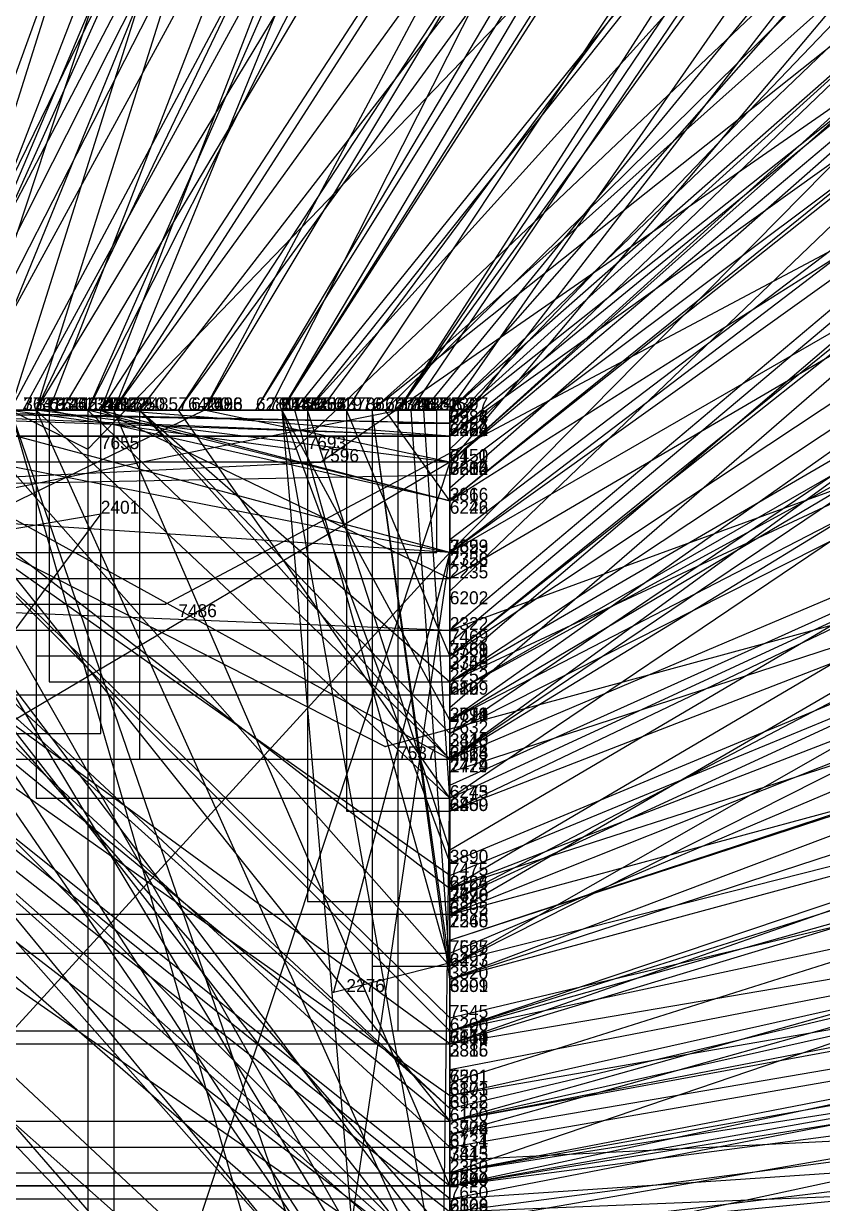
# Model space of a CAD drawing. Extents: x -0.07 to 1.1, y -0.07 to 1.1.
# Drawn here: x 0.967 to 1.0288, y 0.9386 to 1.0299 of the extents above; entities that cross this region are included whole.
import ezdxf

# ---------------------------------------------------------------- set-up
doc = ezdxf.new("R2010")
doc.units = 0
for name, color, linetype in [('Clients', 3, 'CONTINUOUS'), ('Facilities', 3, 'CONTINUOUS'), ('Facilities_lines', 3, 'CONTINUOUS'), ('Min_max_boxes', 1, 'CONTINUOUS'), ('Normals', 1, 'CONTINUOUS'), ('Source_points', 5, 'CONTINUOUS'), ('Text', 3, 'CONTINUOUS')]:
    doc.layers.add(name, color=color, linetype=linetype)

msp = doc.modelspace()

# ---------------------------------------------------------------- linework, layer by layer
at = {"layer": 'Clients', "color": 5}
for p in [(0.968, 1, 0.72), (0.968, 1, 0.699), (0.969, 1, 0.596), (0.97, 1, 0.508), (0.972, 1, 0.179), (0.972, 1, 0.638), (0.973, 1, 0.827), (0.974, 1, 0.236), (0.974, 1, 0.17), (0.974, 1, 0.994), (0.979, 1, 0.663), (0.981, 1, 0.886), (0.981, 1, 0.822), (0.985, 1, 0.525), (0.985, 1, 0.897), (0.986, 1, 0.763), (0.987, 1, 0.471), (0.987, 1, 0.749), (0.988, 1, 0.144), (0.989, 1, 0.271), (0.989, 1, 0.809), (0.99, 1, 0.537), (0.992, 1, 0.386), (0.994, 1, 0.687), (0.994, 1, 0.649), (0.995, 1, 0.776), (0.996, 1, 0.355), (0.996, 1, 0.93), (0.996, 1, 0.9), (0.997, 1, 0.323), (0.998, 1, 0.602), (0.999, 1, 0.911), (1, 1, 0.141), (1, 0.999, 0.251), (1, 0.999, 0.866), (1, 0.998, 0.066), (1, 0.998, 0.559), (0.972, 0.997, 1), (0.988, 0.997, 1), (1, 0.997, 0.716), (0.99, 0.996, 1), (1, 0.996, 0.462), (1, 0.996, 0.592), (1, 0.996, 0.877), (1, 0.995, 0.983), (1, 0.993, 0.015), (1, 0.993, 0.702), (0.973, 0.992), (1, 0.99, 0.872), (1, 0.989, 0.306), (1, 0.989, 0.955), (1, 0.987, 0.021), (1, 0.986, 0.566), (0.978, 0.985, 1), (1, 0.983, 0.22), (1, 0.983, 0.986), (1, 0.982, 0.316), (1, 0.981, 0.198), (1, 0.981, 0.377), (1, 0.981, 0.358), (1, 0.981, 0.856), (1, 0.98, 0.352), (1, 0.979, 0.059), (1, 0.979, 0.145), (1, 0.979, 0.75), (1, 0.978, 0.752), (1, 0.978, 0.459), (1, 0.977, 0.341), (1, 0.976, 0.129), (1, 0.976, 0.331), (1, 0.976, 0.926), (1, 0.975, 0.146), (1, 0.975, 0.401), (0.995, 0.974, 1), (1, 0.973, 0.143), (1, 0.973, 0.499), (1, 0.973, 0.605), (1, 0.972, 0.826), (1, 0.971, 0.672), (1, 0.97, 0.727), (1, 0.969, 0.044), (1, 0.969, 0.377), (1, 0.965, 0.958), (1, 0.963, 0.033), (1, 0.963, 0.356), (1, 0.963, 0.786), (1, 0.962, 0.134), (1, 0.962, 0.361), (1, 0.961, 0.177), (1, 0.961, 0.716), (1, 0.961, 0.93), (1, 0.959, 0.859), (1, 0.959, 0.818), (1, 0.958, 0.647), (1, 0.956, 0.488), (1, 0.956, 0.322), (0.991, 0.955), (1, 0.953, 0.848), (1, 0.952, 0.518), (1, 0.952, 0.765), (1, 0.952, 0.564), (1, 0.952, 0.691), (1, 0.951, 0.016), (1, 0.949, 0.925), (1, 0.948, 0.47), (1, 0.947, 0.321), (1, 0.947, 0.741), (1, 0.945, 0.322), (1, 0.945, 0.437), (1, 0.945, 0.526), (1, 0.944, 0.454), (1, 0.944, 0.72), (1, 0.943, 0.862), (1, 0.942, 0.387), (1, 0.941, 0.033), (1, 0.941, 0.042), (1, 0.941, 0.233), (1, 0.941, 0.553), (1, 0.94, 0.086), (1, 0.94, 0.848), (1, 0.94, 0.764), (1, 0.939, 0.015)]:
    msp.add_point(p, dxfattribs=at)
at = {"layer": 'Facilities', "color": 3}
for p in [(0.968, 1, 0.301), (0.973, 1, 0.055), (0.976, 1, 0.084), (0.979, 1, 0.788), (0.987, 1, 0.899), (1, 1, 0.358), (1, 1, 0.527), (1, 0.999, 0.134), (1, 0.998, 0.138), (1, 0.996, 0.944), (1, 0.996, 0.879), (1, 0.994, 0.455), (1, 0.993, 0.624), (1, 0.989, 0.057), (1, 0.989, 0.031), (1, 0.981, 0.354), (1, 0.973, 0.061), (1, 0.97, 0.59), (1, 0.966, 0.351), (1, 0.964, 0.713), (1, 0.957, 0.192), (1, 0.957, 0.625), (1, 0.956, 0.701), (1, 0.951, 0.276), (1, 0.951, 0.501), (1, 0.949, 0.737), (1, 0.946, 0.524), (1, 0.945, 0.463), (1, 0.94, 0.035), (1, 0.939, 0.475)]:
    msp.add_point(p, dxfattribs=at)
at = {"layer": 'Facilities_lines', "color": 3}
for p, q in [((0.973, 1, 0.055), (0.795, 1, 0.017)), ((1, 0.989, 0.031), (0.833, 1, 0.033)), ((0.882, 0.977, 1), (0.996, 1, 0.93)), ((1, 0.932, 0.37), (0.902, 1, 0.45)), ((0.904, 1, 0.73), (1, 0.915, 0.79)), ((0.911, 1, 0.866), (1, 0.917, 0.855)), ((0.912, 1, 0.836), (1, 0.908, 0.832)), ((1, 0.933, 0.673), (0.913, 1, 0.712)), ((1, 0.927, 0.514), (0.916, 1, 0.427)), ((0.987, 1, 0.899), (0.917, 1, 0.971)), ((0.918, 1, 0.149), (1, 0.906, 0.174)), ((0.921, 1, 0.369), (1, 0.938, 0.367)), ((1, 0.939, 0.475), (0.924, 1, 0.484)), ((0.924, 1, 0.35), (1, 0.932, 0.438)), ((1, 0.933, 0.673), (0.924, 1, 0.623)), ((0.925, 1, 0.845), (1, 0.947, 0.741)), ((0.925, 1, 0.845), (1, 0.94, 0.764)), ((0.93, 1, 0.365), (1, 0.921, 0.295)), ((1, 0.951, 0.501), (0.933, 1, 0.475)), ((1, 0.945, 0.463), (0.933, 1, 0.513)), ((1, 0.933, 0.673), (0.933, 1, 0.584)), ((1, 0.92, 0.172), (0.934, 1, 0.21)), ((0.968, 1, 0.301), (0.936, 1, 0.424)), ((0.937, 1, 0.945), (0.999, 1, 0.911)), ((0.938, 1, 0.788), (1, 0.943, 0.862)), ((0.968, 1, 0.301), (0.939, 1, 0.102)), ((1, 0.946, 0.524), (0.94, 1, 0.609)), ((1, 0.998, 0.138), (0.942, 1, 0.058)), ((1, 0.946, 0.524), (0.942, 1, 0.554)), ((0.944, 1, 0.969), (0.986, 1, 0.763)), ((0.944, 1, 0.969), (0.995, 0.974, 1)), ((0.944, 1, 0.969), (1, 0.936, 0.964)), ((0.944, 1, 0.969), (0.973, 1, 0.827)), ((0.944, 1, 0.969), (1, 0.989, 0.955)), ((1, 0.92, 0.172), (0.945, 1, 0.24)), ((1, 0.999, 0.134), (0.946, 1, 0.093)), ((1, 0.932, 0.098), (0.947, 1, 0.161)), ((1, 0.92, 0.172), (0.948, 1, 0.192)), ((1, 0.964, 0.713), (0.949, 1, 0.727)), ((1, 0.934, 0.178), (0.95, 1, 0.12)), ((0.95, 0.985, 1), (0.981, 1, 0.886)), ((0.951, 1, 0.518), (1, 0.973, 0.499)), ((0.951, 1, 0.518), (1, 0.998, 0.559)), ((1, 1, 0.527), (0.952, 1, 0.601)), ((0.952, 1, 0.837), (1, 0.952, 0.691)), ((0.952, 1, 0.837), (1, 0.953, 0.848)), ((0.952, 1, 0.837), (1, 0.963, 0.786)), ((1, 0.999, 0.134), (0.953, 1, 0.106)), ((0.953, 1, 0.236), (1, 0.922, 0.232)), ((0.979, 1, 0.788), (0.953, 1, 0.616)), ((0.956, 1, 0.309), (1, 0.945, 0.437)), ((0.956, 1, 0.309), (1, 0.923, 0.265)), ((0.987, 1, 0.899), (0.957, 1, 0.723)), ((1, 0.989, 0.031), (0.959, 1, 0.083)), ((0.968, 1, 0.301), (0.959, 1, 0.177)), ((1, 0.957, 0.192), (0.962, 1, 0.231)), ((0.987, 1, 0.899), (0.963, 1, 0.859)), ((0.968, 1, 0.301), (0.966, 1, 0.302)), ((0.966, 1, 0.988), (0.974, 1, 0.994)), ((0.966, 1, 0.988), (1, 0.882, 0.985)), ((0.966, 1, 0.988), (1, 0.901, 0.981)), ((0.966, 1, 0.988), (0.972, 0.997, 1)), ((0.966, 1, 0.988), (0.988, 0.997, 1)), ((1, 1, 0.527), (0.967, 1, 0.445)), ((0.968, 1, 0.301), (1, 0.929, 0.218)), ((1, 0.97, 0.59), (0.968, 1, 0.72)), ((1, 0.996, 0.879), (0.968, 1, 0.699)), ((1, 0.993, 0.624), (0.969, 1, 0.596)), ((1, 1, 0.527), (0.97, 1, 0.508)), ((1, 0.973, 0.061), (0.972, 1, 0.179)), ((1, 0.993, 0.624), (0.972, 1, 0.638)), ((0.973, 1, 0.055), (1, 0.987, 0.021)), ((0.973, 1, 0.055), (1, 0.993, 0.015)), ((1, 0.998, 0.138), (0.974, 1, 0.236)), ((1, 0.94, 0.035), (0.974, 1, 0.17)), ((0.976, 1, 0.084), (1, 0.979, 0.145)), ((0.976, 1, 0.084), (1, 0.975, 0.146)), ((0.976, 1, 0.084), (1, 0.973, 0.143)), ((1, 0.97, 0.59), (0.979, 1, 0.663)), ((0.979, 1, 0.788), (0.987, 1, 0.749)), ((0.979, 1, 0.788), (0.989, 1, 0.809)), ((1, 0.996, 0.879), (0.981, 1, 0.822)), ((1, 1, 0.527), (0.985, 1, 0.525)), ((0.987, 1, 0.899), (0.985, 1, 0.897)), ((1, 1, 0.527), (0.987, 1, 0.471)), ((0.987, 1, 0.899), (1, 0.965, 0.958)), ((0.987, 1, 0.899), (0.996, 1, 0.9)), ((0.987, 1, 0.899), (1, 0.927, 0.946)), ((0.987, 1, 0.899), (1, 0.849, 0.977)), ((0.987, 1, 0.899), (1, 0.976, 0.926)), ((1, 0.957, 0.192), (0.988, 1, 0.144)), ((1, 0.966, 0.351), (0.989, 1, 0.271)), ((1, 1, 0.527), (0.99, 1, 0.537)), ((1, 0.981, 0.354), (0.992, 1, 0.386)), ((1, 0.956, 0.701), (0.994, 1, 0.687)), ((1, 0.957, 0.625), (0.994, 1, 0.649)), ((1, 0.993, 0.624), (0.995, 1, 0.776)), ((1, 1, 0.358), (0.996, 1, 0.355)), ((1, 0.957, 0.192), (0.997, 1, 0.323)), ((1, 0.97, 0.59), (0.998, 1, 0.602)), ((1, 0.998, 0.138), (1, 1, 0.141)), ((1, 1, 0.358), (1, 0.999, 0.251)), ((1, 1, 0.527), (1, 0.978, 0.459)), ((1, 0.999, 0.134), (1, 0.963, 0.033)), ((1, 0.999, 0.134), (1, 0.951, 0.016)), ((1, 0.999, 0.134), (1, 0.961, 0.177)), ((1, 0.999, 0.134), (1, 0.981, 0.198)), ((1, 0.996, 0.879), (1, 0.999, 0.866)), ((1, 0.989, 0.057), (1, 0.998, 0.066)), ((1, 0.993, 0.624), (1, 0.997, 0.716)), ((1, 0.996, 0.944), (0.946, 0.964, 1)), ((0.948, 0.994, 1), (0.99, 0.996, 1)), ((1, 0.996, 0.944), (0.964, 0.887, 1)), ((1, 0.993, 0.624), (1, 0.996, 0.462)), ((1, 0.97, 0.59), (1, 0.996, 0.592)), ((1, 0.996, 0.944), (1, 0.959, 0.818)), ((1, 0.996, 0.944), (1, 0.949, 0.925)), ((1, 0.996, 0.944), (1, 0.961, 0.93)), ((1, 0.996, 0.944), (1, 0.847, 0.942)), ((1, 0.996, 0.944), (1, 0.785, 0.973)), ((1, 0.996, 0.944), (1, 0.972, 0.826)), ((1, 0.996, 0.879), (1, 0.996, 0.877)), ((1, 0.996, 0.879), (1, 0.981, 0.856)), ((1, 0.996, 0.879), (1, 0.99, 0.872)), ((0.948, 0.994, 1), (1, 0.995, 0.983)), ((1, 0.994, 0.455), (1, 0.976, 0.331)), ((1, 0.994, 0.455), (1, 0.982, 0.316)), ((1, 0.964, 0.713), (1, 0.993, 0.702)), ((1, 0.993, 0.624), (1, 0.979, 0.75)), ((0.944, 0.987), (0.973, 0.992)), ((1, 0.989, 0.057), (0.925, 0.907)), ((1, 0.989, 0.031), (0.983, 0.873)), ((1, 0.989, 0.031), (0.991, 0.955)), ((1, 0.989, 0.057), (1, 0.962, 0.134)), ((1, 0.966, 0.351), (1, 0.989, 0.306)), ((1, 0.97, 0.59), (1, 0.986, 0.566)), ((0.95, 0.985, 1), (1, 0.983, 0.986)), ((0.95, 0.985, 1), (0.978, 0.985, 1)), ((1, 0.966, 0.351), (1, 0.983, 0.22)), ((1, 0.981, 0.354), (1, 0.981, 0.377)), ((1, 0.981, 0.354), (1, 0.981, 0.358)), ((1, 0.981, 0.354), (1, 0.98, 0.352)), ((1, 0.981, 0.354), (1, 0.969, 0.377)), ((1, 0.981, 0.354), (1, 0.977, 0.341)), ((1, 0.934, 0.178), (1, 0.979, 0.059)), ((1, 0.964, 0.713), (1, 0.978, 0.752)), ((1, 0.957, 0.192), (1, 0.976, 0.129)), ((1, 0.966, 0.351), (1, 0.975, 0.401)), ((1, 0.973, 0.061), (0.999, 0.899)), ((1, 0.973, 0.061), (1, 0.924, 0.005)), ((1, 0.973, 0.061), (1, 0.969, 0.044)), ((1, 0.957, 0.625), (1, 0.973, 0.605)), ((1, 0.964, 0.713), (1, 0.971, 0.672)), ((1, 0.964, 0.713), (1, 0.97, 0.727)), ((1, 0.966, 0.351), (1, 0.963, 0.356)), ((1, 0.966, 0.351), (1, 0.962, 0.361)), ((1, 0.964, 0.713), (1, 0.958, 0.647)), ((1, 0.964, 0.713), (1, 0.961, 0.716)), ((1, 0.956, 0.701), (1, 0.959, 0.859)), ((1, 0.957, 0.192), (1, 0.939, 0.015)), ((1, 0.951, 0.501), (1, 0.956, 0.488)), ((1, 0.946, 0.524), (1, 0.956, 0.322)), ((1, 0.956, 0.701), (1, 0.952, 0.564)), ((1, 0.951, 0.501), (1, 0.952, 0.518)), ((1, 0.946, 0.524), (1, 0.952, 0.765)), ((1, 0.951, 0.276), (1, 0.941, 0.233)), ((1, 0.951, 0.276), (1, 0.93, 0.235)), ((1, 0.951, 0.501), (1, 0.937, 0.644)), ((1, 0.949, 0.737), (1, 0.944, 0.72)), ((1, 0.949, 0.737), (1, 0.936, 0.562)), ((1, 0.945, 0.463), (1, 0.948, 0.47)), ((1, 0.939, 0.475), (1, 0.947, 0.321)), ((1, 0.946, 0.524), (1, 0.945, 0.526)), ((1, 0.939, 0.475), (1, 0.945, 0.322)), ((1, 0.945, 0.463), (1, 0.944, 0.454)), ((1, 0.945, 0.463), (1, 0.941, 0.553)), ((1, 0.927, 0.514), (1, 0.942, 0.387)), ((1, 0.934, 0.178), (1, 0.941, 0.033)), ((1, 0.94, 0.035), (1, 0.941, 0.042)), ((1, 0.891, 0.056), (1, 0.94, 0.086)), ((1, 0.94, 0.035), (1, 0.827, 0.018)), ((1, 0.94, 0.035), (1, 0.93, 0.222)), ((1, 0.94, 0.035), (1, 0.821, 0.015)), ((1, 0.933, 0.673), (1, 0.94, 0.848))]:
    msp.add_line(p, q, dxfattribs=at)
at = {"layer": 'Min_max_boxes', "color": 1}
for p, q in [((0.996, 1, 0.93), (0.725, 1, 0.93)), ((0.996, 1, 1), (0.725, 1, 1)), ((1, 1, 0.832), (0.761, 1, 0.832)), ((1, 1, 0.921), (0.761, 1, 0.921)), ((0.999, 1, 0.757), (0.793, 1, 0.757)), ((0.999, 1, 1), (0.793, 1, 1)), ((1, 1, 0.015), (0.795, 1, 0.015)), ((1, 1, 0.055), (0.795, 1, 0.055)), ((1, 1, 0.886), (0.816, 1, 0.886)), ((1, 1, 1), (0.816, 1, 1)), ((1, 1), (0.833, 1)), ((1, 1, 0.083), (0.833, 1, 0.083)), ((0.973, 1), (0.846, 1)), ((0.973, 1, 0.016), (0.846, 1, 0.016)), ((1, 1, 0.974), (0.855, 1, 0.974)), ((1, 1, 1), (0.855, 1, 1)), ((1, 1, 0.37), (0.902, 1, 0.37)), ((1, 1, 0.45), (0.902, 1, 0.45)), ((1, 1, 0.73), (0.903, 1, 0.73)), ((1, 1, 0.875), (0.903, 1, 0.875)), ((1, 1, 0.085), (0.908, 1, 0.085)), ((1, 1, 0.343), (0.908, 1, 0.343)), ((1, 1, 0.855), (0.911, 1, 0.855)), ((1, 1, 0.866), (0.911, 1, 0.866)), ((1, 1, 0.584), (0.913, 1, 0.584)), ((1, 1, 0.848), (0.913, 1, 0.848)), ((1, 1, 0.387), (0.916, 1, 0.387)), ((1, 1, 0.692), (0.916, 1, 0.692)), ((1, 1, 0.723), (0.917, 1, 0.723)), ((1, 1, 0.977), (0.917, 1, 0.977)), ((1, 1, 0.264), (0.918, 1, 0.264)), ((1, 1, 0.419), (0.918, 1, 0.419)), ((1, 1, 0.125), (0.922, 1, 0.125)), ((1, 1, 0.581), (0.922, 1, 0.581)), ((1, 1, 0.321), (0.924, 1, 0.321)), ((1, 1, 0.484), (0.924, 1, 0.484)), ((1, 1, 0.186), (0.924, 1, 0.186)), ((1, 1, 0.438), (0.924, 1, 0.438)), ((1, 1, 0.633), (0.924, 1, 0.633)), ((1, 1, 1), (0.924, 1, 1)), ((1, 1, 0.475), (0.933, 1, 0.475)), ((1, 1, 0.644), (0.933, 1, 0.644)), ((1, 1, 0.454), (0.933, 1, 0.454)), ((1, 1, 0.553), (0.933, 1, 0.553)), ((1, 1, 0.05), (0.934, 1, 0.05)), ((1, 1, 0.24), (0.934, 1, 0.24)), ((1, 1, 0.102), (0.936, 1, 0.102)), ((1, 1, 0.424), (0.936, 1, 0.424)), ((1, 1, 0.788), (0.938, 1, 0.788)), ((1, 1, 0.862), (0.938, 1, 0.862)), ((1, 1, 0.322), (0.94, 1, 0.322)), ((1, 1, 0.765), (0.94, 1, 0.765)), ((1, 1, 0.058), (0.942, 1, 0.058)), ((1, 1, 0.236), (0.942, 1, 0.236)), ((1, 1, 0.763), (0.944, 1, 0.763)), ((1, 1, 1), (0.944, 1, 1)), ((1, 1, 0.016), (0.946, 1, 0.016)), ((1, 1, 0.198), (0.946, 1, 0.198)), ((1, 1, 0.499), (0.946, 1, 0.499)), ((1, 1, 0.64), (0.946, 1, 0.64)), ((1, 1, 0.691), (0.946, 1, 0.691)), ((1, 1, 0.848), (0.946, 1, 0.848)), ((1, 1, 0.048), (0.947, 1, 0.048)), ((1, 1, 0.161), (0.947, 1, 0.161)), ((1, 1, 0.151), (0.948, 1, 0.151)), ((1, 1, 0.437), (0.948, 1, 0.437)), ((1, 1, 0.647), (0.949, 1, 0.647)), ((1, 1, 0.752), (0.949, 1, 0.752)), ((1, 1, 0.033), (0.95, 1, 0.033)), ((1, 1, 0.248), (0.95, 1, 0.248)), ((1, 1, 0.232), (0.951, 1, 0.232)), ((1, 1, 0.344), (0.951, 1, 0.344)), ((1, 1, 0.445), (0.952, 1, 0.445)), ((1, 1, 0.601), (0.952, 1, 0.601)), ((0.953, 1, 0.616), (0.989, 1, 0.616)), ((0.989, 1, 0.616), (0.953, 1, 0.616)), ((0.953, 1, 0.809), (0.989, 1, 0.809)), ((0.989, 1, 0.809), (0.953, 1, 0.809)), ((1, 1, 0.015), (0.962, 1, 0.015)), ((1, 1, 0.323), (0.962, 1, 0.323)), ((1, 1, 0.981), (0.966, 1, 0.981)), ((1, 1, 1), (0.966, 1, 1)), ((1, 1, 0.566), (0.968, 1, 0.566)), ((0.968, 1, 0.566), (0.968, 0.97, 0.566)), ((1, 1, 0.72), (0.968, 1, 0.72)), ((0.968, 1, 0.72), (0.968, 0.97, 0.72)), ((0.968, 1, 0.566), (0.968, 1, 0.72)), ((1, 1, 0.699), (0.968, 1, 0.699)), ((0.968, 1, 0.699), (0.968, 0.981, 0.699)), ((1, 1, 0.879), (0.968, 1, 0.879)), ((0.968, 1, 0.879), (0.968, 0.981, 0.879)), ((0.968, 1, 0.699), (0.968, 1, 0.879)), ((1, 1, 0.462), (0.969, 1, 0.462)), ((0.969, 1, 0.462), (0.969, 0.979, 0.462)), ((1, 1, 0.776), (0.969, 1, 0.776)), ((0.969, 1, 0.776), (0.969, 0.979, 0.776)), ((0.969, 1, 0.462), (0.969, 1, 0.776)), ((1, 1), (0.972, 1)), ((0.972, 1), (0.972, 0.899)), ((1, 1, 0.179), (0.972, 1, 0.179)), ((0.972, 1, 0.179), (0.972, 0.899, 0.179)), ((0.972, 1), (0.972, 1, 0.179)), ((0.973, 0.975), (0.973, 1)), ((0.973, 0.975, 0.016), (0.973, 1, 0.016)), ((0.973, 1), (0.973, 1, 0.016)), ((1, 1, 0.015), (0.974, 1, 0.015)), ((0.974, 1, 0.015), (0.974, 0.821, 0.015)), ((1, 1, 0.222), (0.974, 1, 0.222)), ((0.974, 1, 0.222), (0.974, 0.821, 0.222)), ((0.974, 1, 0.015), (0.974, 1, 0.222)), ((1, 1, 0.084), (0.976, 1, 0.084)), ((0.976, 1, 0.084), (0.976, 0.973, 0.084)), ((1, 1, 0.146), (0.976, 1, 0.146)), ((0.976, 1, 0.146), (0.976, 0.973, 0.146)), ((0.976, 1, 0.084), (0.976, 1, 0.146)), ((1, 1, 0.22), (0.989, 1, 0.22)), ((0.989, 1, 0.22), (0.989, 0.962, 0.22)), ((1, 1, 0.401), (0.989, 1, 0.401)), ((0.989, 1, 0.401), (0.989, 0.962, 0.401)), ((0.989, 1, 0.22), (0.989, 1, 0.401)), ((0.989, 1, 0.616), (0.989, 1, 0.616)), ((0.989, 1, 0.809), (0.989, 1, 0.809)), ((0.989, 1, 0.616), (0.989, 1, 0.809)), ((0.989, 1, 0.616), (0.989, 1, 0.809)), ((1, 1, 0.341), (0.992, 1, 0.341)), ((0.992, 1, 0.341), (0.992, 0.969, 0.341)), ((1, 1, 0.386), (0.992, 1, 0.386)), ((0.992, 1, 0.386), (0.992, 0.969, 0.386)), ((0.992, 1, 0.341), (0.992, 1, 0.386)), ((1, 1, 0.564), (0.994, 1, 0.564)), ((0.994, 1, 0.564), (0.994, 0.952, 0.564)), ((1, 1, 0.859), (0.994, 1, 0.859)), ((0.994, 1, 0.859), (0.994, 0.952, 0.859)), ((0.994, 1, 0.564), (0.994, 1, 0.859)), ((1, 1, 0.605), (0.994, 1, 0.605)), ((0.994, 1, 0.605), (0.994, 0.957, 0.605)), ((1, 1, 0.649), (0.994, 1, 0.649)), ((0.994, 1, 0.649), (0.994, 0.957, 0.649)), ((0.994, 1, 0.605), (0.994, 1, 0.649)), ((1, 1, 0.251), (0.996, 1, 0.251)), ((0.996, 1, 0.251), (0.996, 0.999, 0.251)), ((1, 1, 0.358), (0.996, 1, 0.358)), ((0.996, 1, 0.358), (0.996, 0.999, 0.358)), ((0.996, 1, 0.251), (0.996, 1, 0.358)), ((0.996, 0.952, 0.93), (0.996, 1, 0.93)), ((0.996, 0.952, 1), (0.996, 1, 1)), ((0.996, 1, 0.93), (0.996, 1, 1)), ((0.999, 0.989, 0.757), (0.999, 1, 0.757)), ((0.999, 0.989, 1), (0.999, 1, 1)), ((0.999, 1, 0.757), (0.999, 1, 1)), ((1, 0.913, 0.05), (1, 1, 0.05)), ((1, 0.913, 0.24), (1, 1, 0.24)), ((1, 1, 0.05), (1, 1, 0.24)), ((1, 0.928, 0.033), (1, 1, 0.033)), ((1, 0.928, 0.248), (1, 1, 0.248)), ((1, 1, 0.033), (1, 1, 0.248)), ((1, 0.951, 0.016), (1, 1, 0.016)), ((1, 0.951, 0.198), (1, 1, 0.198)), ((1, 1, 0.016), (1, 1, 0.198)), ((1, 0.906, 0.085), (1, 1, 0.085)), ((1, 0.906, 0.343), (1, 1, 0.343)), ((1, 1, 0.085), (1, 1, 0.343)), ((1, 0.998, 0.058), (1, 1, 0.058)), ((1, 0.998, 0.236), (1, 1, 0.236)), ((1, 1, 0.058), (1, 1, 0.236)), ((1, 0.939, 0.015), (1, 1, 0.015)), ((1, 0.939, 0.323), (1, 1, 0.323)), ((1, 1, 0.015), (1, 1, 0.323)), ((1, 0.821, 0.015), (1, 1, 0.015)), ((1, 0.821, 0.222), (1, 1, 0.222)), ((1, 1, 0.015), (1, 1, 0.222)), ((1, 0.899), (1, 1)), ((1, 0.899, 0.179), (1, 1, 0.179)), ((1, 1), (1, 1, 0.179)), ((1, 0.922, 0.232), (1, 1, 0.232)), ((1, 0.922, 0.344), (1, 1, 0.344)), ((1, 1, 0.232), (1, 1, 0.344)), ((1, 0.973, 0.084), (1, 1, 0.084)), ((1, 0.973, 0.146), (1, 1, 0.146)), ((1, 1, 0.084), (1, 1, 0.146)), ((1, 0.737, 0.048), (1, 1, 0.048)), ((1, 0.737, 0.161), (1, 1, 0.161)), ((1, 1, 0.048), (1, 1, 0.161)), ((1, 0.987, 0.015), (1, 1, 0.015)), ((1, 0.987, 0.055), (1, 1, 0.055)), ((1, 1, 0.015), (1, 1, 0.055)), ((1, 0.873), (1, 1)), ((1, 0.873, 0.083), (1, 1, 0.083)), ((1, 1), (1, 1, 0.083)), ((1, 0.938, 0.264), (1, 1, 0.264)), ((1, 0.938, 0.419), (1, 1, 0.419)), ((1, 1, 0.264), (1, 1, 0.419)), ((1, 0.969, 0.341), (1, 1, 0.341)), ((1, 0.969, 0.386), (1, 1, 0.386)), ((1, 1, 0.341), (1, 1, 0.386)), ((1, 0.929, 0.102), (1, 1, 0.102)), ((1, 0.929, 0.424), (1, 1, 0.424)), ((1, 1, 0.102), (1, 1, 0.424)), ((1, 0.916, 0.37), (1, 1, 0.37)), ((1, 0.916, 0.45), (1, 1, 0.45)), ((1, 1, 0.37), (1, 1, 0.45)), ((1, 0.939, 0.321), (1, 1, 0.321)), ((1, 0.939, 0.484), (1, 1, 0.484)), ((1, 1, 0.321), (1, 1, 0.484)), ((1, 0.921, 0.125), (1, 1, 0.125)), ((1, 0.921, 0.581), (1, 1, 0.581)), ((1, 1, 0.125), (1, 1, 0.581)), ((1, 0.937, 0.475), (1, 1, 0.475)), ((1, 0.937, 0.644), (1, 1, 0.644)), ((1, 1, 0.475), (1, 1, 0.644)), ((1, 0.962, 0.22), (1, 1, 0.22)), ((1, 0.962, 0.401), (1, 1, 0.401)), ((1, 1, 0.22), (1, 1, 0.401)), ((1, 0.932, 0.186), (1, 1, 0.186)), ((1, 0.932, 0.438), (1, 1, 0.438)), ((1, 1, 0.186), (1, 1, 0.438)), ((1, 0.941, 0.454), (1, 1, 0.454)), ((1, 0.941, 0.553), (1, 1, 0.553)), ((1, 1, 0.454), (1, 1, 0.553)), ((1, 0.999, 0.251), (1, 1, 0.251)), ((1, 0.999, 0.358), (1, 1, 0.358)), ((1, 1, 0.251), (1, 1, 0.358)), ((1, 0.923, 0.151), (1, 1, 0.151)), ((1, 0.923, 0.437), (1, 1, 0.437)), ((1, 1, 0.151), (1, 1, 0.437)), ((1, 0.958, 0.647), (1, 1, 0.647)), ((1, 0.958, 0.752), (1, 1, 0.752)), ((1, 1, 0.647), (1, 1, 0.752)), ((1, 0.945, 0.322), (1, 1, 0.322)), ((1, 0.945, 0.765), (1, 1, 0.765)), ((1, 1, 0.322), (1, 1, 0.765)), ((1, 0.915, 0.73), (1, 1, 0.73)), ((1, 0.915, 0.875), (1, 1, 0.875)), ((1, 1, 0.73), (1, 1, 0.875)), ((1, 0.914, 0.387), (1, 1, 0.387)), ((1, 0.914, 0.692), (1, 1, 0.692)), ((1, 1, 0.387), (1, 1, 0.692)), ((1, 0.979, 0.462), (1, 1, 0.462)), ((1, 0.979, 0.776), (1, 1, 0.776)), ((1, 1, 0.462), (1, 1, 0.776)), ((1, 0.926, 0.584), (1, 1, 0.584)), ((1, 0.926, 0.848), (1, 1, 0.848)), ((1, 1, 0.584), (1, 1, 0.848)), ((1, 0.97, 0.566), (1, 1, 0.566)), ((1, 0.97, 0.72), (1, 1, 0.72)), ((1, 1, 0.566), (1, 1, 0.72)), ((1, 0.973, 0.499), (1, 1, 0.499)), ((1, 0.973, 0.64), (1, 1, 0.64)), ((1, 1, 0.499), (1, 1, 0.64)), ((1, 0.978, 0.445), (1, 1, 0.445)), ((1, 0.978, 0.601), (1, 1, 0.601)), ((1, 1, 0.445), (1, 1, 0.601)), ((1, 0.952, 0.564), (1, 1, 0.564)), ((1, 0.952, 0.859), (1, 1, 0.859)), ((1, 1, 0.564), (1, 1, 0.859)), ((1, 0.957, 0.605), (1, 1, 0.605)), ((1, 0.957, 0.649), (1, 1, 0.649)), ((1, 1, 0.605), (1, 1, 0.649)), ((1, 0.849, 0.723), (1, 1, 0.723)), ((1, 0.849, 0.977), (1, 1, 0.977)), ((1, 1, 0.723), (1, 1, 0.977)), ((1, 0.983, 0.886), (1, 1, 0.886)), ((1, 0.983, 1), (1, 1, 1)), ((1, 1, 0.886), (1, 1, 1)), ((1, 0.882, 0.981), (1, 1, 0.981)), ((1, 0.882, 1), (1, 1, 1)), ((1, 1, 0.981), (1, 1, 1)), ((1, 0.917, 0.855), (1, 1, 0.855)), ((1, 0.917, 0.866), (1, 1, 0.866)), ((1, 1, 0.855), (1, 1, 0.866)), ((1, 0.943, 0.788), (1, 1, 0.788)), ((1, 0.943, 0.862), (1, 1, 0.862)), ((1, 1, 0.788), (1, 1, 0.862)), ((1, 0.94, 0.633), (1, 1, 0.633)), ((1, 0.94, 1), (1, 1, 1)), ((1, 1, 0.633), (1, 1, 1)), ((1, 0.847, 0.763), (1, 1, 0.763)), ((1, 0.847, 1), (1, 1, 1)), ((1, 1, 0.763), (1, 1, 1)), ((1, 0.952, 0.691), (1, 1, 0.691)), ((1, 0.952, 0.848), (1, 1, 0.848)), ((1, 1, 0.691), (1, 1, 0.848)), ((1, 0.981, 0.699), (1, 1, 0.699)), ((1, 0.981, 0.879), (1, 1, 0.879)), ((1, 1, 0.699), (1, 1, 0.879)), ((1, 0.862, 0.974), (1, 1, 0.974)), ((1, 0.862, 1), (1, 1, 1)), ((1, 1, 0.974), (1, 1, 1)), ((1, 0.908, 0.832), (1, 1, 0.832)), ((1, 0.908, 0.921), (1, 1, 0.921)), ((1, 1, 0.832), (1, 1, 0.921)), ((0.996, 0.999, 0.251), (1, 0.999, 0.251)), ((0.996, 0.999, 0.358), (1, 0.999, 0.358)), ((0.996, 0.999, 0.251), (0.996, 0.999, 0.358)), ((1, 0.999, 0.251), (1, 0.999, 0.358)), ((1, 0.998), (0.925, 0.998)), ((1, 0.998, 0.134), (0.925, 0.998, 0.134)), ((0.942, 0.998, 0.058), (1, 0.998, 0.058)), ((0.942, 0.998, 0.236), (1, 0.998, 0.236)), ((1, 0.907), (1, 0.998)), ((1, 0.907, 0.134), (1, 0.998, 0.134)), ((1, 0.998), (1, 0.998, 0.134)), ((1, 0.998, 0.058), (1, 0.998, 0.236)), ((1, 0.996, 0.818), (0.946, 0.996, 0.818)), ((1, 0.996, 1), (0.946, 0.996, 1)), ((1, 0.785, 0.818), (1, 0.996, 0.818)), ((1, 0.785, 1), (1, 0.996, 1)), ((1, 0.996, 0.818), (1, 0.996, 1)), ((1, 0.976, 0.316), (1, 0.994, 0.316)), ((1, 0.994, 0.316), (1, 0.994, 0.316)), ((1, 0.994, 0.316), (1, 0.976, 0.316)), ((1, 0.976, 0.455), (1, 0.994, 0.455)), ((1, 0.994, 0.455), (1, 0.994, 0.455)), ((1, 0.994, 0.455), (1, 0.976, 0.455)), ((1, 0.994, 0.316), (1, 0.994, 0.455)), ((1, 0.994, 0.316), (1, 0.994, 0.455)), ((0.793, 0.989, 0.757), (0.999, 0.989, 0.757)), ((0.793, 0.989, 1), (0.999, 0.989, 1)), ((0.999, 0.989, 0.757), (0.999, 0.989, 1)), ((0.795, 0.987, 0.015), (1, 0.987, 0.015)), ((0.795, 0.987, 0.055), (1, 0.987, 0.055)), ((1, 0.987, 0.015), (1, 0.987, 0.055)), ((0.816, 0.983, 0.886), (1, 0.983, 0.886)), ((0.816, 0.983, 1), (1, 0.983, 1)), ((1, 0.983, 0.886), (1, 0.983, 1)), ((0.968, 0.981, 0.699), (1, 0.981, 0.699)), ((0.968, 0.981, 0.879), (1, 0.981, 0.879)), ((0.968, 0.981, 0.699), (0.968, 0.981, 0.879)), ((1, 0.981, 0.699), (1, 0.981, 0.879)), ((0.969, 0.979, 0.462), (1, 0.979, 0.462)), ((0.969, 0.979, 0.776), (1, 0.979, 0.776)), ((0.969, 0.979, 0.462), (0.969, 0.979, 0.776)), ((1, 0.979, 0.462), (1, 0.979, 0.776)), ((0.952, 0.978, 0.445), (1, 0.978, 0.445)), ((0.952, 0.978, 0.601), (1, 0.978, 0.601)), ((1, 0.978, 0.445), (1, 0.978, 0.601)), ((1, 0.976, 0.316), (1, 0.976, 0.316)), ((1, 0.976, 0.455), (1, 0.976, 0.455)), ((1, 0.976, 0.316), (1, 0.976, 0.455)), ((1, 0.976, 0.316), (1, 0.976, 0.455)), ((0.846, 0.975), (0.973, 0.975)), ((0.846, 0.975, 0.016), (0.973, 0.975, 0.016)), ((0.973, 0.975), (0.973, 0.975, 0.016)), ((0.946, 0.973, 0.499), (1, 0.973, 0.499)), ((0.946, 0.973, 0.64), (1, 0.973, 0.64)), ((0.976, 0.973, 0.084), (1, 0.973, 0.084)), ((0.976, 0.973, 0.146), (1, 0.973, 0.146)), ((0.976, 0.973, 0.084), (0.976, 0.973, 0.146)), ((1, 0.973, 0.084), (1, 0.973, 0.146)), ((1, 0.973, 0.499), (1, 0.973, 0.64)), ((0.968, 0.97, 0.566), (1, 0.97, 0.566)), ((0.968, 0.97, 0.72), (1, 0.97, 0.72)), ((0.968, 0.97, 0.566), (0.968, 0.97, 0.72)), ((1, 0.97, 0.566), (1, 0.97, 0.72)), ((0.992, 0.969, 0.341), (1, 0.969, 0.341)), ((0.992, 0.969, 0.386), (1, 0.969, 0.386)), ((0.992, 0.969, 0.341), (0.992, 0.969, 0.386)), ((1, 0.969, 0.341), (1, 0.969, 0.386)), ((0.989, 0.962, 0.22), (1, 0.962, 0.22)), ((0.989, 0.962, 0.401), (1, 0.962, 0.401)), ((0.989, 0.962, 0.22), (0.989, 0.962, 0.401)), ((1, 0.962, 0.22), (1, 0.962, 0.401)), ((1, 0.961), (0.788, 0.961)), ((1, 0.961, 0.018), (0.788, 0.961, 0.018)), ((1, 0.788), (1, 0.961)), ((1, 0.788, 0.018), (1, 0.961, 0.018)), ((1, 0.961), (1, 0.961, 0.018)), ((0.949, 0.958, 0.647), (1, 0.958, 0.647)), ((0.949, 0.958, 0.752), (1, 0.958, 0.752)), ((1, 0.958, 0.647), (1, 0.958, 0.752)), ((0.994, 0.957, 0.605), (1, 0.957, 0.605)), ((0.994, 0.957, 0.649), (1, 0.957, 0.649)), ((0.994, 0.957, 0.605), (0.994, 0.957, 0.649)), ((1, 0.957, 0.605), (1, 0.957, 0.649)), ((0.725, 0.952, 0.93), (0.996, 0.952, 0.93)), ((0.725, 0.952, 1), (0.996, 0.952, 1)), ((0.946, 0.952, 0.691), (1, 0.952, 0.691)), ((0.946, 0.952, 0.848), (1, 0.952, 0.848)), ((0.994, 0.952, 0.564), (1, 0.952, 0.564)), ((0.994, 0.952, 0.859), (1, 0.952, 0.859)), ((0.994, 0.952, 0.564), (0.994, 0.952, 0.859)), ((0.996, 0.952, 0.93), (0.996, 0.952, 1)), ((1, 0.952, 0.564), (1, 0.952, 0.859)), ((1, 0.952, 0.691), (1, 0.952, 0.848)), ((0.946, 0.951, 0.016), (1, 0.951, 0.016)), ((0.946, 0.951, 0.198), (1, 0.951, 0.198)), ((1, 0.951, 0.016), (1, 0.951, 0.198)), ((1, 0.93, 0.233), (1, 0.951, 0.233)), ((1, 0.951, 0.233), (1, 0.951, 0.233)), ((1, 0.951, 0.233), (1, 0.93, 0.233)), ((1, 0.93, 0.276), (1, 0.951, 0.276)), ((1, 0.951, 0.276), (1, 0.951, 0.276)), ((1, 0.951, 0.276), (1, 0.93, 0.276)), ((1, 0.951, 0.233), (1, 0.951, 0.276)), ((1, 0.951, 0.233), (1, 0.951, 0.276)), ((1, 0.936, 0.562), (1, 0.949, 0.562)), ((1, 0.949, 0.562), (1, 0.949, 0.562)), ((1, 0.949, 0.562), (1, 0.936, 0.562)), ((1, 0.936, 0.737), (1, 0.949, 0.737)), ((1, 0.949, 0.737), (1, 0.949, 0.737)), ((1, 0.949, 0.737), (1, 0.936, 0.737)), ((1, 0.949, 0.562), (1, 0.949, 0.737)), ((1, 0.949, 0.562), (1, 0.949, 0.737)), ((0.94, 0.945, 0.322), (1, 0.945, 0.322)), ((0.94, 0.945, 0.765), (1, 0.945, 0.765)), ((1, 0.945, 0.322), (1, 0.945, 0.765)), ((0.938, 0.943, 0.788), (1, 0.943, 0.788)), ((0.938, 0.943, 0.862), (1, 0.943, 0.862)), ((1, 0.943, 0.788), (1, 0.943, 0.862)), ((0.933, 0.941, 0.454), (1, 0.941, 0.454)), ((0.933, 0.941, 0.553), (1, 0.941, 0.553)), ((1, 0.941, 0.454), (1, 0.941, 0.553)), ((0.924, 0.94, 0.633), (1, 0.94, 0.633)), ((0.924, 0.94, 1), (1, 0.94, 1)), ((1, 0.94), (0.925, 0.94)), ((1, 0.94, 0.12), (0.925, 0.94, 0.12)), ((1, 0.8), (1, 0.94)), ((1, 0.8, 0.12), (1, 0.94, 0.12)), ((1, 0.94), (1, 0.94, 0.12)), ((1, 0.94, 0.633), (1, 0.94, 1)), ((0.924, 0.939, 0.321), (1, 0.939, 0.321)), ((0.924, 0.939, 0.484), (1, 0.939, 0.484)), ((0.962, 0.939, 0.015), (1, 0.939, 0.015)), ((0.962, 0.939, 0.323), (1, 0.939, 0.323)), ((1, 0.939, 0.015), (1, 0.939, 0.323)), ((1, 0.939, 0.321), (1, 0.939, 0.484))]:
    msp.add_line(p, q, dxfattribs=at)
at = {"layer": 'Normals', "color": 1}
for p, q in [((0.959, 1, 0.177), (0.989, 1.095, 0.175)), ((0.966, 1, 0.302), (0.996, 1.095, 0.307)), ((0.968, 1, 0.301), (0.998, 1.095, 0.306)), ((0.957, 1, 0.723), (0.991, 1.094, 0.726)), ((0.959, 1, 0.428), (0.995, 1.093, 0.431)), ((0.963, 1, 0.859), (1.001, 1.093, 0.856)), ((0.969, 1, 0.596), (1.005, 1.093, 0.596)), ((0.973, 1, 0.827), (1.009, 1.093, 0.822)), ((0.974, 1, 0.17), (1.012, 1.093, 0.169)), ((0.959, 1, 0.544), (0.998, 1.092, 0.54)), ((0.959, 1, 0.083), (1, 1.091, 0.082)), ((0.972, 1, 0.638), (1.012, 1.091, 0.636)), ((0.968, 1, 0.72), (1.011, 1.09, 0.72)), ((0.972, 1, 0.179), (1.017, 1.089, 0.185)), ((0.986, 1, 0.763), (1.031, 1.089, 0.761)), ((0.958, 1, 0.475), (1.004, 1.088, 0.463)), ((0.961, 1, 0.477), (1.006, 1.088, 0.465)), ((0.962, 1, 0.231), (1.01, 1.088, 0.231)), ((0.962, 1, 0.974), (0.991, 1.088, 1.011)), ((0.967, 1, 0.445), (1.015, 1.088, 0.437)), ((0.981, 1, 0.886), (1.028, 1.088, 0.879)), ((0.968, 1, 0.699), (1.02, 1.086, 0.697)), ((0.97, 1, 0.508), (1.021, 1.086, 0.506)), ((0.985, 1, 0.897), (1.036, 1.086, 0.893)), ((0.987, 1, 0.899), (1.038, 1.086, 0.894)), ((0.981, 1, 0.822), (1.032, 1.085, 0.814)), ((0.985, 1, 0.525), (1.038, 1.085, 0.524)), ((0.974, 1, 0.236), (1.028, 1.084, 0.232)), ((0.979, 1, 0.788), (1.034, 1.084, 0.79)), ((0.987, 1, 0.471), (1.04, 1.084, 0.461)), ((0.987, 1, 0.749), (1.041, 1.084, 0.745)), ((0.996, 1, 0.93), (1.05, 1.084, 0.934)), ((0.973, 1, 0.055), (1.027, 1.083, 0.04)), ((0.992, 1, 0.386), (1.047, 1.083, 0.389)), ((0.996, 1, 0.9), (1.052, 1.083, 0.897)), ((0.997, 1, 0.323), (1.053, 1.083, 0.326)), ((1, 1, 0.358), (1.057, 1.082, 0.367)), ((0.979, 1, 0.663), (1.038, 1.081, 0.664)), ((0.99, 1, 0.537), (1.05, 1.081, 0.535)), ((0.996, 1, 0.355), (1.054, 1.08, 0.366)), ((0.976, 1, 0.084), (1.037, 1.079, 0.081)), ((0.988, 1, 0.144), (1.051, 1.078, 0.148)), ((0.989, 1, 0.809), (1.051, 1.078, 0.804)), ((0.998, 1, 0.602), (1.061, 1.077, 0.599)), ((1, 0.998, 0.559), (1.061, 1.077, 0.559)), ((0.966, 1, 0.988), (1.006, 1.075, 1.04)), ((0.999, 1, 0.911), (1.065, 1.075, 0.907)), ((0.989, 1, 0.271), (1.055, 1.073, 0.256)), ((1, 0.996, 0.592), (1.064, 1.072, 0.591)), ((1, 0.999, 0.866), (1.069, 1.071, 0.857)), ((0.995, 1, 0.776), (1.066, 1.07, 0.78)), ((1, 1, 0.527), (1.072, 1.069, 0.523)), ((0.994, 1, 0.649), (1.069, 1.067, 0.65)), ((0.956, 0.993), (0.993, 1.066, -0.057)), ((1, 0.999, 0.251), (1.074, 1.066, 0.244)), ((1, 1, 0.141), (1.075, 1.066, 0.148)), ((1, 0.997, 0.716), (1.072, 1.066, 0.71)), ((0.974, 1, 0.994), (1.021, 1.065, 1.053)), ((1, 0.996, 0.877), (1.074, 1.063, 0.868)), ((1, 0.996, 0.879), (1.074, 1.063, 0.871)), ((0.994, 1, 0.687), (1.072, 1.062, 0.683)), ((1, 0.999, 0.134), (1.078, 1.061, 0.134)), ((1, 0.998, 0.138), (1.077, 1.061, 0.144)), ((1, 0.996, 0.944), (1.073, 1.061, 0.962)), ((1, 0.989, 0.306), (1.07, 1.06, 0.301)), ((1, 0.996, 0.462), (1.076, 1.06, 0.459)), ((1, 0.994, 0.455), (1.075, 1.06, 0.45)), ((1, 0.998, 0.066), (1.081, 1.056, 0.057)), ((1, 0.993, 0.702), (1.078, 1.056, 0.702)), ((1, 0.986, 0.566), (1.072, 1.055, 0.563)), ((1, 0.993, 0.624), (1.078, 1.055, 0.625)), ((0.972, 0.997, 1), (1.025, 1.052, 1.065)), ((0.988, 0.997, 1), (1.046, 1.052, 1.061)), ((1, 0.99, 0.872), (1.079, 1.05, 0.861)), ((1, 0.995, 0.983), (1.072, 1.049, 1.026)), ((1, 0.983, 0.22), (1.076, 1.047, 0.232)), ((1, 0.989, 0.057), (1.081, 1.047, 0.048)), ((1, 0.989, 0.955), (1.076, 1.047, 0.985)), ((1, 0.982, 0.316), (1.076, 1.046, 0.304)), ((1, 0.981, 0.377), (1.078, 1.044, 0.379)), ((1, 0.98, 0.352), (1.075, 1.044, 0.371)), ((1, 0.981, 0.198), (1.077, 1.042, 0.214)), ((1, 0.981, 0.358), (1.077, 1.042, 0.375)), ((1, 0.981, 0.354), (1.077, 1.042, 0.371)), ((1, 0.977, 0.341), (1.075, 1.042, 0.348)), ((1, 0.993, 0.015), (1.076, 1.041, -0.028)), ((0.99, 0.996, 1), (1.052, 1.039, 1.066)), ((1, 0.989, 0.031), (1.085, 1.038, 0.01)), ((1, 0.981, 0.856), (1.083, 1.036, 0.843)), ((1, 0.987, 0.021), (1.082, 1.035, -0.01)), ((1, 0.979, 0.145), (1.083, 1.034, 0.15)), ((1, 0.976, 0.331), (1.082, 1.034, 0.33)), ((0.95, 0.985, 1), (0.973, 1.032, 1.085)), ((1, 0.973, 0.605), (1.081, 1.032, 0.605)), ((1, 0.975, 0.146), (1.083, 1.031, 0.151)), ((1, 0.973, 0.143), (1.083, 1.029, 0.146)), ((1, 0.979, 0.75), (1.086, 1.029, 0.754)), ((1, 0.978, 0.459), (1.087, 1.028, 0.459)), ((1, 0.976, 0.926), (1.086, 1.027, 0.927)), ((1, 0.978, 0.752), (1.088, 1.026, 0.759)), ((1, 0.97, 0.59), (1.083, 1.026, 0.593)), ((1, 0.973, 0.499), (1.085, 1.025, 0.491)), ((1, 0.976, 0.129), (1.089, 1.022, 0.133)), ((1, 0.979, 0.059), (1.09, 1.021, 0.048)), ((1, 0.975, 0.401), (1.089, 1.02, 0.408)), ((0.978, 0.985, 1), (1.042, 1.019, 1.069)), ((1, 0.966, 0.351), (1.085, 1.016, 0.363)), ((1, 0.963, 0.356), (1.085, 1.013, 0.368)), ((1, 0.973, 0.061), (1.092, 1.012, 0.051)), ((1, 0.969, 0.377), (1.09, 1.012, 0.385)), ((1, 0.97, 0.727), (1.091, 1.012, 0.724)), ((1, 0.971, 0.672), (1.091, 1.012, 0.669)), ((1, 0.961, 0.177), (1.086, 1.011, 0.182)), ((1, 0.983, 0.986), (1.074, 1.01, 1.047)), ((1, 0.962, 0.361), (1.088, 1.008, 0.369)), ((1, 0.957, 0.192), (1.086, 1.006, 0.206)), ((1, 0.969, 0.044), (1.093, 1.005, 0.039)), ((1, 0.962, 0.134), (1.091, 1.004, 0.137)), ((1, 0.972, 0.826), (1.095, 1.003, 0.825)), ((1, 0.964, 0.713), (1.092, 1.002, 0.712)), ((1, 0.957, 0.625), (1.089, 1.002, 0.621)), ((1, 0.965, 0.958), (1.084, 1, 1)), ((1, 0.963, 0.786), (1.093, 0.999, 0.791)), ((1, 0.961, 0.716), (1.093, 0.998, 0.712)), ((1, 0.958, 0.647), (1.092, 0.997, 0.644)), ((0.995, 0.974, 1), (1.065, 0.993, 1.069)), ((1, 0.963, 0.033), (1.093, 0.993, 0.012)), ((0.973, 0.992), (0.924, 0.926, 0.056)), ((1, 0.956, 0.488), (1.093, 0.991, 0.483)), ((1, 0.959, 0.818), (1.095, 0.99, 0.82)), ((1, 0.959, 0.859), (1.094, 0.99, 0.848)), ((1, 0.956, 0.701), (1.095, 0.987, 0.696)), ((1, 0.961, 0.93), (1.096, 0.987, 0.939)), ((1, 0.951, 0.276), (1.094, 0.984, 0.266)), ((1, 0.952, 0.518), (1.095, 0.984, 0.523)), ((1, 0.956, 0.322), (1.096, 0.982, 0.316)), ((1, 0.952, 0.765), (1.095, 0.982, 0.771)), ((1, 0.951, 0.501), (1.096, 0.98, 0.502)), ((1, 0.952, 0.564), (1.096, 0.979, 0.564)), ((1, 0.948, 0.47), (1.095, 0.978, 0.468)), ((1, 0.953, 0.848), (1.097, 0.976, 0.841)), ((0.991, 0.955), (1.066, 0.974, -0.064)), ((1, 0.941, 0.233), (1.094, 0.973, 0.225)), ((1, 0.952, 0.691), (1.098, 0.973, 0.687)), ((1, 0.945, 0.463), (1.096, 0.972, 0.463)), ((1, 0.944, 0.454), (1.096, 0.971, 0.46)), ((1, 0.947, 0.741), (1.098, 0.969, 0.743)), ((1, 0.946, 0.524), (1.097, 0.969, 0.525)), ((1, 0.949, 0.737), (1.098, 0.968, 0.736)), ((1, 0.949, 0.925), (1.098, 0.968, 0.935)), ((1, 0.945, 0.526), (1.098, 0.967, 0.525)), ((1, 0.951, 0.016), (1.088, 0.966, -0.028)), ((1, 0.945, 0.437), (1.098, 0.964, 0.439)), ((1, 0.947, 0.321), (1.098, 0.964, 0.317)), ((1, 0.945, 0.322), (1.098, 0.963, 0.317)), ((1, 0.944, 0.72), (1.099, 0.961, 0.722)), ((1, 0.94, 0.764), (1.098, 0.961, 0.765)), ((1, 0.941, 0.553), (1.098, 0.96, 0.551)), ((1, 0.943, 0.862), (1.098, 0.96, 0.855)), ((1, 0.941, 0.042), (1.096, 0.958, 0.022)), ((1, 0.939, 0.475), (1.098, 0.958, 0.473)), ((1, 0.94, 0.035), (1.096, 0.957, 0.014)), ((1, 0.941, 0.033), (1.096, 0.956, 0.008)), ((1, 0.94, 0.848), (1.099, 0.956, 0.842)), ((1, 0.934, 0.178), (1.098, 0.955, 0.182)), ((1, 0.937, 0.644), (1.098, 0.954, 0.641)), ((1, 0.94, 0.086), (1.099, 0.953, 0.086)), ((1, 0.938, 0.712), (1.099, 0.951, 0.712)), ((1, 0.936, 0.562), (1.099, 0.948, 0.559)), ((1, 0.942, 0.387), (1.1, 0.947, 0.389)), ((1, 0.939, 0.015), (1.089, 0.945, -0.029)), ((1, 0.936, 0.964), (1.084, 0.944, 1.018)), ((1, 0.938, 0.367), (1.1, 0.942, 0.367))]:
    msp.add_line(p, q, dxfattribs=at)
at = {"layer": 'Source_points', "color": 5}
for p in [(0.968, 1, 0.301), (0.968, 1, 0.699), (0.968, 1, 0.72), (0.969, 1, 0.596), (0.97, 1, 0.508), (0.972, 1, 0.179), (0.972, 1, 0.638), (0.973, 1, 0.055), (0.973, 1, 0.827), (0.974, 1, 0.236), (0.974, 1, 0.17), (0.974, 1, 0.994), (0.976, 1, 0.084), (0.979, 1, 0.663), (0.979, 1, 0.788), (0.981, 1, 0.822), (0.981, 1, 0.886), (0.985, 1, 0.525), (0.985, 1, 0.897), (0.986, 1, 0.763), (0.987, 1, 0.471), (0.987, 1, 0.749), (0.987, 1, 0.899), (0.988, 1, 0.144), (0.989, 1, 0.271), (0.989, 1, 0.809), (0.99, 1, 0.537), (0.992, 1, 0.386), (0.994, 1, 0.687), (0.994, 1, 0.649), (0.995, 1, 0.776), (0.996, 1, 0.355), (0.996, 1, 0.9), (0.996, 1, 0.93), (0.997, 1, 0.323), (0.998, 1, 0.602), (0.999, 1, 0.911), (1, 1, 0.141), (1, 1, 0.358), (1, 1, 0.527), (1, 0.999, 0.251), (1, 0.999, 0.134), (1, 0.999, 0.866), (1, 0.998, 0.066), (1, 0.998, 0.138), (1, 0.998, 0.559), (0.972, 0.997, 1), (0.988, 0.997, 1), (1, 0.997, 0.716), (0.99, 0.996, 1), (1, 0.996, 0.462), (1, 0.996, 0.592), (1, 0.996, 0.877), (1, 0.996, 0.944), (1, 0.996, 0.879), (1, 0.995, 0.983), (1, 0.994, 0.455), (1, 0.993, 0.015), (1, 0.993, 0.624), (1, 0.993, 0.702), (0.973, 0.992), (1, 0.99, 0.872), (1, 0.989, 0.057), (1, 0.989, 0.031), (1, 0.989, 0.306), (1, 0.989, 0.955), (1, 0.987, 0.021), (1, 0.986, 0.566), (0.978, 0.985, 1), (1, 0.983, 0.22), (1, 0.983, 0.986), (1, 0.982, 0.316), (1, 0.981, 0.198), (1, 0.981, 0.377), (1, 0.981, 0.358), (1, 0.981, 0.354), (1, 0.981, 0.856), (1, 0.98, 0.352), (1, 0.979, 0.059), (1, 0.979, 0.145), (1, 0.979, 0.75), (1, 0.978, 0.459), (1, 0.978, 0.752), (1, 0.977, 0.341), (1, 0.976, 0.129), (1, 0.976, 0.331), (1, 0.976, 0.926), (1, 0.975, 0.146), (1, 0.975, 0.401), (0.995, 0.974, 1), (1, 0.973, 0.061), (1, 0.973, 0.143), (1, 0.973, 0.499), (1, 0.973, 0.605), (1, 0.972, 0.826), (1, 0.971, 0.672), (1, 0.97, 0.59), (1, 0.97, 0.727), (1, 0.969, 0.044), (1, 0.969, 0.377), (1, 0.966, 0.351), (1, 0.965, 0.958), (1, 0.964, 0.713), (1, 0.963, 0.033), (1, 0.963, 0.356), (1, 0.963, 0.786), (1, 0.962, 0.134), (1, 0.962, 0.361), (1, 0.961, 0.177), (1, 0.961, 0.716), (1, 0.961, 0.93), (1, 0.959, 0.818), (1, 0.959, 0.859), (1, 0.958, 0.647), (1, 0.957, 0.192), (1, 0.957, 0.625), (1, 0.956, 0.322), (1, 0.956, 0.488), (1, 0.956, 0.701), (0.991, 0.955), (1, 0.953, 0.848), (1, 0.952, 0.564), (1, 0.952, 0.691), (1, 0.952, 0.518), (1, 0.952, 0.765), (1, 0.951, 0.016), (1, 0.951, 0.276), (1, 0.951, 0.501), (1, 0.949, 0.737), (1, 0.949, 0.925), (1, 0.948, 0.47), (1, 0.947, 0.321), (1, 0.947, 0.741), (1, 0.946, 0.524), (1, 0.945, 0.437), (1, 0.945, 0.322), (1, 0.945, 0.463), (1, 0.945, 0.526), (1, 0.944, 0.454), (1, 0.944, 0.72), (1, 0.943, 0.862), (1, 0.942, 0.387), (1, 0.941, 0.033), (1, 0.941, 0.042), (1, 0.941, 0.233), (1, 0.941, 0.553), (1, 0.94, 0.035), (1, 0.94, 0.086), (1, 0.94, 0.848), (1, 0.94, 0.764), (1, 0.939, 0.015), (1, 0.939, 0.475)]:
    msp.add_point(p, dxfattribs=at)

# ---------------------------------------------------------------- texts
at = {"layer": 'Text', "color": 3}
for s, p in [('3737', (0.967, 1, 0.302)), ('7641', (0.967, 1, 0.988)), ('3733', (0.968, 1, 0.445)), ('3793', (0.968, 1, 0.301)), ('6124', (0.969, 1, 0.699)), ('6146', (0.969, 1, 0.72)), ('6111', (0.97, 1, 0.596)), ('6134', (0.971, 1, 0.508)), ('2283', (0.972, 1, 0.179)), ('6211', (0.972, 1, 0.638)), ('2492', (0.973, 1, 0.055)), ('7711', (0.973, 1, 0.827)), ('2472', (0.974, 1, 0.17)), ('7459', (0.974, 1, 0.994)), ('2250', (0.975, 1, 0.236)), ('2485', (0.976, 1, 0.084)), ('7642', (0.979, 1, 0.788)), ('6300', (0.98, 1, 0.663)), ('7488', (0.981, 1, 0.822)), ('7696', (0.981, 1, 0.886)), ('6280', (0.985, 1, 0.525)), ('7604', (0.986, 1, 0.897)), ('3740', (0.987, 1, 0.471)), ('6188', (0.987, 1, 0.749)), ('7489', (0.987, 1, 0.763)), ('7505', (0.988, 1, 0.899)), ('3764', (0.989, 1, 0.271)), ('2256', (0.989, 1, 0.144)), ('7487', (0.989, 1, 0.809)), ('6197', (0.991, 1, 0.537)), ('3786', (0.992, 1, 0.386)), ('6171', (0.994, 1, 0.687)), ('6231', (0.995, 1, 0.649)), ('7577', (0.995, 1, 0.776)), ('3748', (0.996, 1, 0.355)), ('7700', (0.996, 1, 0.93)), ('3923', (0.997, 1, 0.323)), ('7485', (0.997, 1, 0.9)), ('6248', (0.998, 1, 0.602)), ('7462', (0.999, 1, 0.911)), ('2397', (1, 1, 0.141)), ('3926', (1, 0.999, 0.358)), ('6284', (1, 0.999, 0.527)), ('7527', (1, 0.999, 0.866)), ('2324', (1, 0.998, 0.066)), ('2356', (1, 0.998, 0.251)), ('2392', (1, 0.998, 0.134)), ('2409', (1, 0.998, 0.138)), ('6289', (1, 0.998, 0.559)), ('7655', (0.973, 0.997, 1)), ('7693', (0.989, 0.997, 1)), ('7596', (0.99, 0.996, 1)), ('6150', (1, 0.996, 0.716)), ('7451', (1, 0.996, 0.877)), ('3856', (1, 0.995, 0.462)), ('6214', (1, 0.995, 0.592)), ('7600', (1, 0.995, 0.983)), ('7662', (1, 0.995, 0.944)), ('7685', (1, 0.995, 0.879)), ('3866', (1, 0.993, 0.455)), ('2316', (1, 0.993, 0.015)), ('2401', (0.973, 0.992)), ('6222', (1, 0.992, 0.624)), ('6246', (1, 0.992, 0.702)), ('3853', (1, 0.989, 0.306)), ('2529', (1, 0.989, 0.031)), ('7699', (1, 0.989, 0.872)), ('2353', (1, 0.988, 0.057)), ('7726', (1, 0.988, 0.955)), ('2235', (1, 0.987, 0.021)), ('6202', (1, 0.985, 0.566)), ('7486', (0.979, 0.984, 1)), ('2322', (1, 0.983, 0.22)), ('7469', (1, 0.982, 0.986)), ('3761', (1, 0.981, 0.316)), ('3788', (1, 0.981, 0.354)), ('7559', (1, 0.981, 0.856)), ('3743', (1, 0.98, 0.377)), ('3746', (1, 0.98, 0.352)), ('3755', (1, 0.98, 0.358)), ('2349', (1, 0.98, 0.198)), ('2252', (1, 0.979, 0.059)), ('3809', (1, 0.978, 0.459)), ('2399', (1, 0.978, 0.145)), ('6169', (1, 0.978, 0.752)), ('6229', (1, 0.978, 0.75)), ('3794', (1, 0.976, 0.331)), ('3871', (1, 0.976, 0.341)), ('2519', (1, 0.976, 0.129)), ('7632', (1, 0.975, 0.926)), ('3840', (1, 0.974, 0.401)), ('2418', (1, 0.974, 0.146)), ('7537', (0.996, 0.973, 1)), ('3818', (1, 0.973, 0.499)), ('2524', (1, 0.973, 0.143)), ('6165', (1, 0.973, 0.605)), ('2479', (1, 0.972, 0.061)), ('7724', (1, 0.972, 0.826)), ('6245', (1, 0.97, 0.59)), ('6273', (1, 0.97, 0.672)), ('3800', (1, 0.969, 0.377)), ('2459', (1, 0.969, 0.044)), ('6259', (1, 0.969, 0.727)), ('3890', (1, 0.965, 0.351)), ('7475', (1, 0.964, 0.958)), ('2284', (1, 0.963, 0.033)), ('6126', (1, 0.963, 0.713)), ('3770', (1, 0.962, 0.356)), ('2498', (1, 0.962, 0.134)), ('7626', (1, 0.962, 0.786)), ('3895', (1, 0.961, 0.361)), ('6302', (1, 0.961, 0.716)), ('2245', (1, 0.96, 0.177)), ('7560', (1, 0.96, 0.93)), ('7565', (1, 0.958, 0.818)), ('7627', (1, 0.958, 0.859)), ('2423', (1, 0.957, 0.192)), ('6293', (1, 0.957, 0.647)), ('6297', (1, 0.957, 0.625)), ('3820', (1, 0.956, 0.322)), ('2276', (0.992, 0.955)), ('3909', (1, 0.955, 0.488)), ('6291', (1, 0.955, 0.701)), ('7545', (1, 0.953, 0.848)), ('6200', (1, 0.952, 0.691)), ('6226', (1, 0.952, 0.518)), ('3811', (1, 0.951, 0.276)), ('6154', (1, 0.951, 0.564)), ('7640', (1, 0.951, 0.765)), ('3886', (1, 0.95, 0.501)), ('2315', (1, 0.95, 0.016)), ('6261', (1, 0.948, 0.737)), ('7501', (1, 0.948, 0.925)), ('3873', (1, 0.947, 0.47)), ('6101', (1, 0.947, 0.741)), ('3922', (1, 0.946, 0.321)), ('6138', (1, 0.946, 0.524)), ('6100', (1, 0.945, 0.526)), ('3772', (1, 0.944, 0.437)), ('3906', (1, 0.944, 0.322)), ('3924', (1, 0.944, 0.463)), ('3734', (1, 0.943, 0.454)), ('6131', (1, 0.943, 0.72)), ('3813', (1, 0.942, 0.387)), ('7445', (1, 0.942, 0.862)), ('2263', (1, 0.941, 0.033)), ('2350', (1, 0.941, 0.042)), ('2450', (1, 0.94, 0.035)), ('2494', (1, 0.94, 0.086)), ('2509', (1, 0.94, 0.233)), ('6274', (1, 0.94, 0.553)), ('7544', (1, 0.94, 0.848)), ('7650', (1, 0.939, 0.764)), ('3829', (1, 0.938, 0.475)), ('2506', (1, 0.938, 0.015)), ('6168', (1, 0.938, 0.712))]:
    msp.add_text(s, height=0.001, dxfattribs=at).set_placement(p)

doc.saveas('drawing.dxf')
